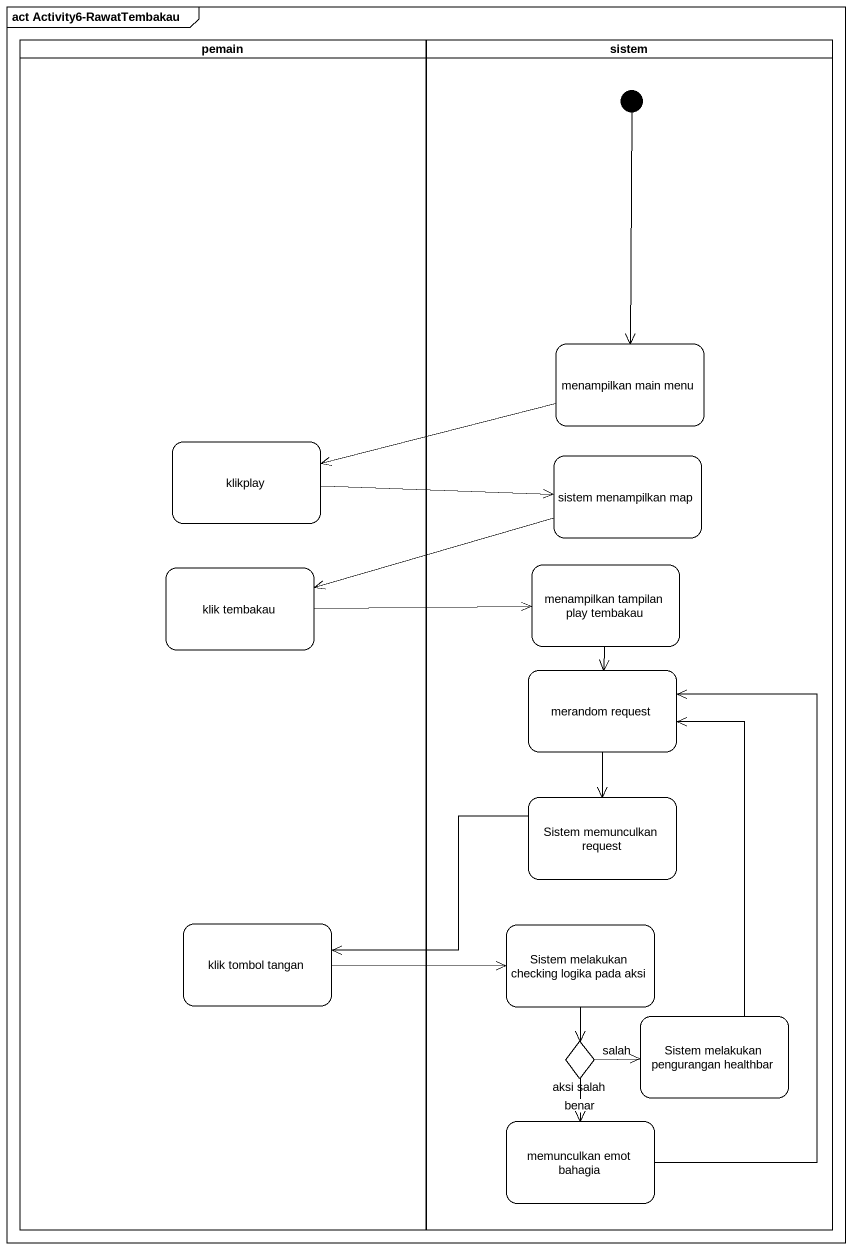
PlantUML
@startuml
mainframe act Activity6-RawatTembakau
hide empty description
state pemain <<partition>> {
  state klikplay
  state "klik tembakau" as klik_tembakau
  state "klik tombol tangan" as klik_tombol_tangan
}
state sistem <<partition>> {
  state "menampilkan main menu" as menampilkan_main_menu
  state "sistem menampilkan map" as sistem_menampilkan_map
  state "menampilkan tampilan play tembakau" as menampilkan_tampilan_play
  state "merandom request" as merandom_request
  state "Sistem memunculkan request" as Sistem_memunculkan_request
  state "Sistem melakukan checking logika pada aksi" as Sistem_melakukan_checking
  state "Sistem melakukan pengurangan healthbar" as Sistem_melakukan
  state "aksi salah" as aksi_salah <<choice>>
  state "memunculkan emot bahagia" as memunculkan_emot_bahagia
  [*] --> menampilkan_main_menu
}
menampilkan_main_menu -left-> klikplay
klikplay -right-> sistem_menampilkan_map
sistem_menampilkan_map -left-> klik_tembakau
klik_tembakau -right-> menampilkan_tampilan_play
menampilkan_tampilan_play --> merandom_request
merandom_request --> Sistem_memunculkan_request
Sistem_memunculkan_request -left-> klik_tombol_tangan
klik_tombol_tangan -right-> Sistem_melakukan_checking
Sistem_melakukan_checking --> aksi_salah
Sistem_melakukan -up-> merandom_request
aksi_salah -right-> Sistem_melakukan : salah
aksi_salah --> memunculkan_emot_bahagia : benar
memunculkan_emot_bahagia -up-> merandom_request
@enduml
